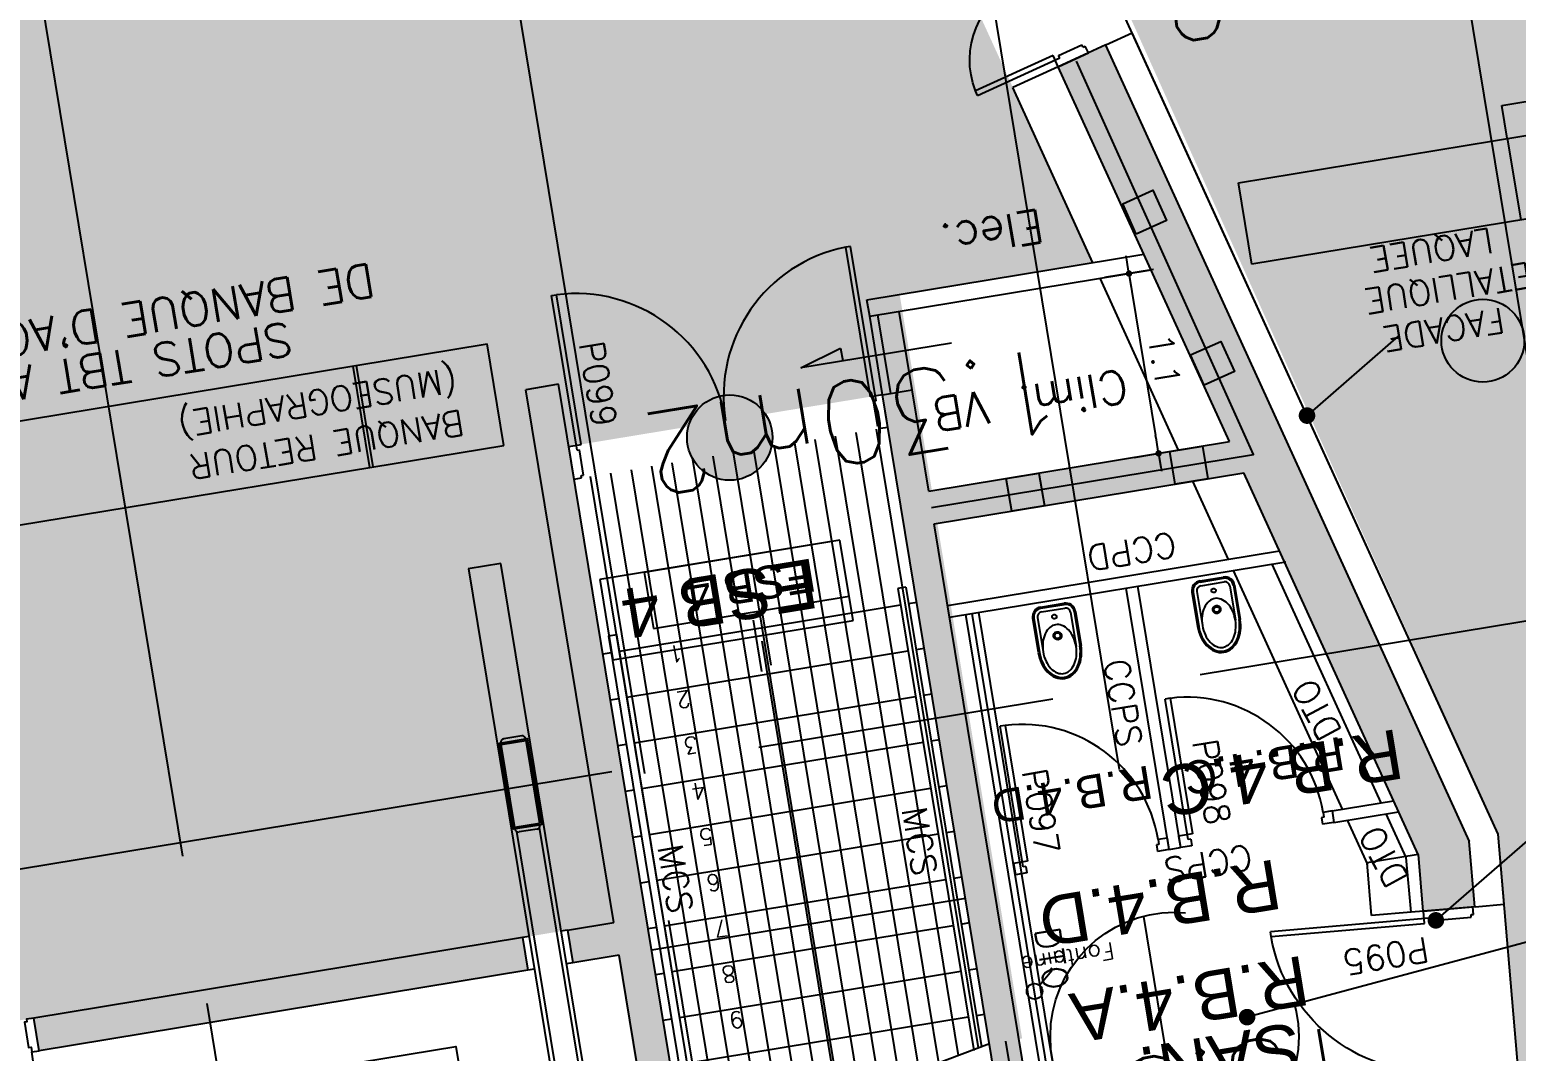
# Model space of a CAD drawing. Header units: millimetres. Extents: x 33240 to 33395, y 51607 to 51720.
# Drawn here: x 33351.45 to 33360.43, y 51685.7 to 51691.87 of the extents above; entities that cross this region are included whole.
import ezdxf
from ezdxf.enums import TextEntityAlignment as Align

# ---------------------------------------------------------------- set-up
doc = ezdxf.new("R2010")
doc.units = ezdxf.units.MM
doc.header["$LTSCALE"] = 0.3
doc.header["$MEASUREMENT"] = 0
doc.header["$PDMODE"] = 34
doc.header["$PDSIZE"] = 0.3
for name, pattern in [('ACAD_ISO02W100', [15, 12, -3]), ('ACAD_ISO04W100', [30, 24, -3, 0, -3]), ('ACAD_ISO08W100', [36, 24, -3, 6, -3])]:
    doc.linetypes.add(name, pattern=pattern)
doc.layers.get('0').update_dxf_attribs({"linetype": 'CONTINUOUS'})
doc.layers.get('DEFPOINTS').update_dxf_attribs({"linetype": 'CONTINUOUS'})
for name, color, linetype in [('00-TRAMES-BAT', 7, 'ACAD_ISO08W100'), ('01-TREMIE-ESCAL-ASC', 4, 'CONTINUOUS'), ('02-MURS-PORTEUR', 1, 'CONTINUOUS'), ('04-CLOISONS', 2, 'CONTINUOUS'), ('04-PLAFOND-LIMITE', 231, 'CONTINUOUS'), ('05-MEN-INT', 4, 'CONTINUOUS'), ('05-MEN-INT-NUM', 62, 'CONTINUOUS'), ('07-REVT-BARDAGE', 213, 'CONTINUOUS'), ('07-REVT-SOL', 8, 'CONTINUOUS'), ('08-EQUI-HANDI', 151, 'CONTINUOUS'), ('08-EQUI-MEUBLE', 8, 'CONTINUOUS'), ('08-EQUI-MEUBLE-PROJ-01', 11, 'CONTINUOUS'), ('08-EQUI-SANITAIRE', 121, 'CONTINUOUS'), ('08-EQUI-TECHNIQUE', 117, 'CONTINUOUS'), ('09-COT-INT', 7, 'CONTINUOUS'), ('10-ANN-NOMENCLATURE', 3, 'CONTINUOUS'), ('10-ANN-NOMPIECE', 3, 'CONTINUOUS'), ('10-ANN-NOMPIECE-CODE', 171, 'CONTINUOUS'), ('10-ANN-SURF', 62, 'CONTINUOUS'), ('10-ANN-TEXTE', 3, 'CONTINUOUS'), ('11-RES-ELECTRICITE', 71, 'CONTINUOUS'), ('11-RES-EPO', 163, 'CONTINUOUS'), ('11-RES-ISOL-FEU', 2, 'CONTINUOUS'), ('11-RES-VMC', 111, 'CONTINUOUS'), ('14-HACH-MURS', 253, 'CONTINUOUS')]:
    doc.layers.add(name, color=color, linetype=linetype)
doc.styles.add('ANN', font='romans.shx')
doc.styles.add('COT', font='romans.shx')
doc.styles.add('NDP', font='ARIAL.TTF')
doc.styles.add('ROMANS', font='romans.shx', dxfattribs={"height": 0.2})
doc.styles.add('SURF', font='romans.shx', dxfattribs={"height": 0.5})
doc.dimstyles.new('COTEXT', dxfattribs={"dimtxt": 0.15, "dimasz": 0.11, "dimexe": 0, "dimexo": 0, "dimgap": 0.05, "dimtad": 1, "dimdec": 3, "dimdsep": 46, "dimtxsty": 'COT', "dimblk1": 'COTBLOC', "dimblk2": 'COTBLOC', "dimsah": 1, "dimcen": -0.1, "dimse1": 1, "dimse2": 1, "dimadec": 0, "dimazin": 0, "dimtfac": 1, "dimtdec": 3, "dimtmove": 2, "dimatfit": 3, "dimldrblk": 'COTBLOC', "dimfxl": 1, "dimtolj": 1, "dimarcsym": 0})

# ---------------------------------------------------------------- blocks, each defined once
blk = doc.blocks.new('MTP9')
for p, q in [((0.075, 0.93), (0.045, 0.93)), ((0.045, -0.03), (0.045, 0.93)), ((0.075, 0.93), (0.075, 0)), ((0, 0), (0, -0.3)), ((0.075, 0), (0, 0)), ((0.06, -0.03), (0.045, -0.03)), ((0.06, -0.03), (0.06, -0.285)), ((0.975, -0.03), (0.96, -0.03)), ((0.96, -0.03), (0.96, -0.285)), ((0.975, 0), (0.975, -0.03)), ((1.02, 0), (0.975, 0)), ((1.02, 0), (1.02, -0.3)), ((0.045, -0.3), (0, -0.3)), ((0.045, -0.285), (0.045, -0.3)), ((0.06, -0.285), (0.045, -0.285)), ((0.975, -0.285), (0.96, -0.285)), ((0.975, -0.285), (0.975, -0.3)), ((1.02, -0.3), (0.975, -0.3))]:
    blk.add_line(p, q)
for centre, radius, start, end in [((-0.0149, -0.0575), 0.9916, 3.32371, 84.79791), ((0.175, 0), 0.83, 0, 0)]:
    blk.add_arc(centre, radius, start, end)
blk = doc.blocks.new('MVP18')
for p, q in [((0.045, -0.03), (0.045, 0.915)), ((0.045, 0.915), (0.075, 0.915)), ((0.075, 0), (0.075, 0.915)), ((1.845, 0), (1.845, 0.915)), ((1.875, 0.915), (1.845, 0.915)), ((1.875, -0.03), (1.875, 0.915)), ((0, 0), (0.075, 0)), ((0, -0.2), (0, 0)), ((1.92, 0), (1.845, 0)), ((1.92, -0.2), (1.92, 0)), ((0.045, -0.03), (0.06, -0.03)), ((0.06, -0.185), (0.06, -0.03)), ((1.86, -0.185), (1.86, -0.03)), ((1.875, -0.03), (1.86, -0.03)), ((0, -0.2), (0.045, -0.2)), ((0.045, -0.185), (0.06, -0.185)), ((0.045, -0.2), (0.045, -0.185)), ((1.875, -0.185), (1.86, -0.185)), ((1.875, -0.2), (1.875, -0.185)), ((1.92, -0.2), (1.875, -0.2))]:
    blk.add_line(p, q)
for centre, radius, start, end in [((0.045, 0), 0.915, 0, 88.12212), ((1.875, 0), 0.9155, 91.87788, 180)]:
    blk.add_arc(centre, radius, start, end)
blk = doc.blocks.new('7SP8')
for p, q in [((0.085, 0.83), (0.055, 0.83)), ((0.055, -0.03), (0.055, 0.83)), ((0.085, 0.83), (0.085, 0)), ((0, 0), (0, -0.07)), ((0.085, 0), (0, 0)), ((0.885, 0), (0.885, -0.03)), ((0.94, 0), (0.885, 0)), ((0.94, 0), (0.94, -0.07)), ((0.07, -0.07), (0, -0.07)), ((0.07, -0.03), (0.055, -0.03)), ((0.07, -0.03), (0.07, -0.07)), ((0.885, -0.03), (0.87, -0.03)), ((0.87, -0.03), (0.87, -0.07)), ((0.94, -0.07), (0.87, -0.07))]:
    blk.add_line(p, q)
for centre, end in [((0.085, 0), 0), ((0.055, 0), 87.92862)]:
    blk.add_arc(centre, 0.83, 0, end)
blk = doc.blocks.new('MVP11')
blk.add_line((-0.075, 1.0996), (-0.075, 0))
for points in [[(-0.045, 0), (0, 0), (0, -0.2), (-0.045, -0.2), (-0.045, -0.185), (-0.06, -0.185), (-0.06, -0.03), (-0.045, -0.03), (-0.045, 1.1)], [(-1.145, 0), (-1.19, 0), (-1.19, -0.2), (-1.145, -0.2), (-1.145, -0.185), (-1.13, -0.185), (-1.13, -0.03), (-1.145, -0.03), (-1.145, 0)], [(-0.075, 0), (-0.045, 0)]]:
    blk.add_lwpolyline(points)
for centre, radius, start in [((-0.045, 0), 1.1, 90), ((-0.345, 0), 0.83, 180)]:
    blk.add_arc(centre, radius, start, 180)
blk = doc.blocks.new('SMP2')
blk.add_lwpolyline([(-1.315, 0), (0, 0), (0, -0.77), (-1.315, -0.77)], close=True)
at = {"style": 'ROMANS'}
for tag, p in [('SOLS', (-0.6457, -0.1475)), ('PAROIS', (-0.6429, -0.3769)), ('FAUX-PLAFONDS', (-0.6457, -0.6095))]:
    blk.add_attdef(tag, text='', height=0.15, dxfattribs=at).set_placement(p, align=Align.MIDDLE)
blk = doc.blocks.new('MVP95')
for p, q in [((0.045, -0.03), (0.045, 0.915)), ((0.075, 0.915), (0.045, 0.915)), ((0.075, 0), (0.075, 0.915)), ((1.475, 0.515), (1.445, 0.515)), ((1.445, 0), (1.445, 0.515)), ((1.475, 0.515), (1.475, -0.03)), ((0, -0.2), (0, 0)), ((0.075, 0), (0, 0)), ((0.06, -0.03), (0.045, -0.03)), ((0.06, -0.185), (0.06, -0.03)), ((1.52, 0), (1.445, 0)), ((1.46, -0.03), (1.46, -0.185)), ((1.475, -0.03), (1.46, -0.03)), ((1.52, 0), (1.52, -0.2)), ((0.045, -0.2), (0, -0.2)), ((0.045, -0.2), (0.045, -0.185)), ((0.06, -0.185), (0.045, -0.185)), ((1.475, -0.185), (1.46, -0.185)), ((1.475, -0.185), (1.475, -0.2)), ((1.52, -0.2), (1.475, -0.2))]:
    blk.add_line(p, q)
for centre, radius, start, end in [((0.045, 0.0005), 0.915, 359.9692, 88.12117), ((1.475, 0.0009), 0.515, 93.33951, 180.09729)]:
    blk.add_arc(centre, radius, start, end)
blk = doc.blocks.new('COTBLOC')
for p, q in [((0, -1.3608), (0, 1.3608)), ((-0.76, 0), (-0.99, 0)), ((0, 0), (-0.76, 0)), ((0, 0), (0.76, 0)), ((0.76, 0), (0.99, 0))]:
    blk.add_line(p, q)
at = {"const_width": 0.15}
blk.add_lwpolyline([(-0.1, 0, 1), (0.1, 0, 1)], format="xyb", close=True, dxfattribs=at)
blk = doc.blocks.new('*D167')
at = {"layer": '09-COT-INT', "color": 0, "lineweight": -2}
blk.add_line((33358.11, 51690.2848), (33358.253, 51689.4165), dxfattribs=at)
at = {"layer": 'DEFPOINTS', "color": 0}
for p in [(33358.0592, 51690.3879), (33358.238, 51689.3025), (33358.2708, 51689.3079)]:
    blk.add_point(p, dxfattribs=at)
at = {"layer": '09-COT-INT', "color": 0, "lineweight": -2, "xscale": 0.11, "yscale": 0.11, "zscale": 0.11}
for p, rotation in [((33358.0921, 51690.3933), 99.35057366828106), ((33358.2708, 51689.3079), 279.350573668281)]:
    blk.add_blockref('COTBLOC', p, dxfattribs=dict(at, rotation=rotation))
at = {"layer": '09-COT-INT', "color": 0, "insert": (33358.3048, 51689.8709), "char_height": 0.15, "attachment_point": 5, "rotation": 279.35057, "style": 'COT'}
blk.add_mtext('\\A1;1.1', dxfattribs=at)
blk = doc.blocks.new('PF1-2H')
blk.add_hatch(color=256).paths.add_polyline_path([(-0.001288, 0, 1), (0.001288, 0, 1)])
blk.add_circle((0, 0), 0.001288)
blk = doc.blocks.new('CARRE2')
blk.add_hatch(color=256).paths.add_polyline_path([(-0.1, 0.1), (0.1, 0.1), (0.1, -0.1), (-0.1, -0.1)])
blk.add_lwpolyline([(-0.1, 0.1), (0.1, 0.1), (0.1, -0.1), (-0.1, -0.1)], close=True)

msp = doc.modelspace()

# ---------------------------------------------------------------- hatches: boundary and pattern name
at = {"layer": '07-REVT-SOL'}
h = msp.add_hatch(dxfattribs=at)
h.set_pattern_fill('CROSS', color=30, style=0)
h.set_pattern_definition([(189.35057367, (57785.36794, 108093.90987), (-0.2060594638, -0.2872968802), [0.125, -0.375]), (279.35057367, (57785.29612, 108093.96139), (0.2872968802, -0.2060594638), [0.125, -0.375])])
h.paths.add_polyline_path([(33373.5041, 51706.5014), (33356.8286, 51703.7556), (33357.7587, 51698.1074), (33356.4632, 51695.5713), (33360.3269, 51686.9977), (33360.6614, 51682.961), (33370.5977, 51684.5971), (33369.7218, 51689.9165), (33374.8132, 51690.7549), (33375.0732, 51689.1762), (33376.323, 51689.382)])
h = msp.add_hatch(dxfattribs=at)
h.set_pattern_fill('CROSS', color=30, style=0)
h.set_pattern_definition([(189.35057367, (57785.36794, 108093.83487), (-0.2060594638, -0.2872968802), [0.125, -0.375]), (279.35057367, (57785.29612, 108093.88639), (0.2872968802, -0.2060594638), [0.125, -0.375])])
h.paths.add_polyline_path([(33356.6042, 51689.6618), (33356.51, 51690.2341), (33357.8741, 51690.4587), (33355.8857, 51694.81), (33355.8546, 51694.7522), (33355.6768, 51694.7514), (33355.676, 51694.9274), (33352.1472, 51694.9081), (33348.9094, 51694.604), (33347.0318, 51694.2893), (33345.3498, 51694.0074), (33343.5722, 51693.5493), (33341.707, 51693.0697), (33338.6344, 51692.0226), (33335.196, 51690.5185), (33335.1462, 51690.4652), (33334.2416, 51687.9673), (33334.2793, 51687.9537), (33334.1791, 51687.6816), (33333.3075, 51685.2862), (33333.2056, 51685.0038), (33333.1649, 51684.9971), (33332.2932, 51682.605), (33332.6935, 51682.671), (33332.7502, 51682.3265), (33332.4199, 51682.2722), (33332.4599, 51682.2788), (33334.3734, 51680.6351), (33336.1035, 51679.1695), (33338.0364, 51677.546), (33338.1527, 51677.6901), (33338.5054, 51677.5682), (33338.9857, 51677.6217), (33338.2448, 51682.1209), (33343.8811, 51683.0489), (33344.0163, 51682.2278), (33349.7392, 51683.1702), (33349.3477, 51685.5482), (33354.9803, 51686.4757), (33354.4506, 51689.6923), (33354.648, 51689.7248), (33354.7097, 51689.3499), (33356.6042, 51689.6618)])
h = msp.add_hatch(dxfattribs=at)
h.set_pattern_fill('ANSI31', color=83, angle=45, style=0)
h.set_pattern_definition([(279.35057367, (57785.36794, 108093.83487), (0.123339086, 0.02030935411), [])])
h.paths.add_polyline_path([(33357.2494, 51685.7436), (33355.4173, 51685.0527), (33354.7422, 51689.1525), (33356.6367, 51689.4645)])
at = {"layer": '14-HACH-MURS', "ltscale": 10}
h = msp.add_hatch(color=256, dxfattribs=at)
h.paths.add_polyline_path([(33357.4265, 51679.8373), (33360.6892, 51680.5818), (33360.2665, 51685.5541), (33359.9534, 51685.5274), (33360.2079, 51682.5343), (33358.0196, 51682.174), (33356.915, 51688.882), (33358.7854, 51689.19), (33359.8379, 51686.8866), (33359.867, 51686.5438), (33360.1801, 51686.5704), (33360.1466, 51686.965), (33357.9498, 51691.7723), (33357.6649, 51691.6421), (33358.6992, 51689.3785), (33356.8825, 51689.0793), (33356.7818, 51689.6911), (33356.6042, 51689.6618), (33358.1421, 51680.3219), (33357.3562, 51680.1426), (33357.3567, 51680.1404)])
h.paths.add_polyline_path([(33358.3179, 51680.362), (33358.0521, 51681.9766), (33360.2249, 51682.3344), (33360.3531, 51680.8264), (33360.3531, 51680.8264)], flags=16)
h = msp.add_hatch(color=256, dxfattribs=at)
h.paths.add_polyline_path([(33347.8372, 51677.9433), (33347.8026, 51678.2541), (33346.2014, 51678.0759), (33346.1264, 51678.5316), (33345.9291, 51678.4991), (33346.0024, 51678.0538), (33338.2991, 51677.1965), (33338.0202, 51676.851)])
h.paths.add_polyline_path([(33350.3048, 51685.7058), (33349.3477, 51685.5482), (33350.0999, 51680.9797), (33344.377, 51680.0373), (33344.0163, 51682.2278), (33343.819, 51682.1953), (33344.1797, 51680.0048), (33338.8394, 51679.1255), (33338.8719, 51678.9282), (33345.674, 51680.0482), (33345.6902, 51679.9495), (33345.8876, 51679.982), (33345.8713, 51680.0807), (33350.1324, 51680.7824), (33350.1487, 51680.6837), (33350.3658, 51680.7194), (33350.3495, 51680.8181), (33353.1976, 51681.2871), (33353.5298, 51679.2695), (33350.7104, 51678.6262), (33350.5315, 51679.713), (33350.3243, 51679.6789), (33350.4956, 51678.5771), (33350.296, 51678.5316), (33349.3133, 51678.4222), (33349.3478, 51678.1114), (33350.3531, 51678.2233), (33354.8163, 51679.2417), (33354.7466, 51679.5471), (33353.7252, 51679.3141), (33353.395, 51681.3196), (33355.765, 51681.7098), (33356.0714, 51679.8494), (33355.7411, 51679.774), (33355.8107, 51679.4686), (33356.4317, 51679.6103), (33356.3615, 51679.9156), (33356.2667, 51679.894), (33355.9299, 51681.9397), (33352.8825, 51681.4379), (33352.473, 51683.9244), (33351.6343, 51683.7863), (33351.6668, 51683.5889), (33352.3082, 51683.6946), (33352.6851, 51681.4054), (33350.2973, 51681.0122), (33349.9203, 51683.3014), (33350.5814, 51683.4102), (33350.5489, 51683.6076), (33349.8878, 51683.4987), (33349.5775, 51685.3833), (33350.3373, 51685.5084)])
h.paths.add_polyline_path([(33351.5115, 51685.7018), (33354.4627, 51686.1877), (33354.4302, 51686.3851), (33351.479, 51685.8991)])
h.paths.add_polyline_path([(33354.9803, 51686.4757), (33354.7015, 51686.4298), (33354.734, 51686.2324), (33355.0128, 51686.2783), (33355.5181, 51683.2096), (33355.7154, 51683.2421), (33354.648, 51689.7248), (33354.4506, 51689.6923)])

# ---------------------------------------------------------------- linework, layer by layer
at = {"layer": '00-TRAMES-BAT'}
for p, q in [((33366.0953, 51655.8908), (33357.3404, 51709.0592)), ((33363.2996, 51655.4305), (33354.5447, 51708.5989)), ((33360.4322, 51655.4057), (33351.749, 51708.1385)), ((33357.643, 51654.9059), (33348.9533, 51707.6782)), ((33376.282, 51690.8954), (33271.126, 51673.5801))]:
    msp.add_line(p, q, dxfattribs=at)
at = {"layer": '01-TREMIE-ESCAL-ASC'}
for p, q in [((33356.7449, 51688.4993), (33356.6956, 51688.4911)), ((33356.6956, 51688.4911), (33357.1546, 51685.7036)), ((33356.7449, 51688.4993), (33357.2017, 51685.7256)), ((33355.0147, 51688.113), (33356.7119, 51688.3925)), ((33356.7612, 51688.4006), (33356.8105, 51688.4087)), ((33354.916, 51688.0968), (33354.9654, 51688.1049)), ((33355.0602, 51687.8367), (33356.7574, 51688.1162)), ((33356.8067, 51688.1243), (33356.856, 51688.1324)), ((33355.1057, 51687.5604), (33356.8028, 51687.8399)), ((33356.8522, 51687.848), (33356.9015, 51687.8561)), ((33354.9615, 51687.8205), (33355.0109, 51687.8286)), ((33355.1512, 51687.2842), (33356.8483, 51687.5636)), ((33356.8977, 51687.5717), (33356.947, 51687.5799)), ((33355.007, 51687.5442), (33355.0564, 51687.5523)), ((33356.9432, 51687.2955), (33356.9925, 51687.3036)), ((33355.0525, 51687.2679), (33355.1019, 51687.276)), ((33355.1967, 51687.0079), (33356.8938, 51687.2873)), ((33356.9887, 51687.0192), (33357.038, 51687.0273)), ((33355.098, 51686.9916), (33355.1473, 51686.9998)), ((33355.2422, 51686.7316), (33356.9393, 51687.0111)), ((33355.1435, 51686.7154), (33355.1928, 51686.7235)), ((33355.2877, 51686.4553), (33356.9848, 51686.7348)), ((33357.0342, 51686.7429), (33357.0835, 51686.751)), ((33355.189, 51686.4391), (33355.2383, 51686.4472)), ((33355.3332, 51686.179), (33357.0303, 51686.4585)), ((33357.0796, 51686.4666), (33357.129, 51686.4748)), ((33355.2345, 51686.1628), (33355.2838, 51686.1709)), ((33355.3787, 51685.9028), (33357.0758, 51686.1822)), ((33357.1251, 51686.1903), (33357.1745, 51686.1985)), ((33355.28, 51685.8865), (33355.3293, 51685.8946)), ((33355.4242, 51685.6265), (33357.1213, 51685.9059)), ((33357.1706, 51685.9141), (33357.22, 51685.9222))]:
    msp.add_line(p, q, dxfattribs=at)
at = {"layer": '01-TREMIE-ESCAL-ASC', "linetype": 'ACAD_ISO04W100'}
for p, q in [((33355.8758, 51687.9918), (33355.825, 51688.3008)), ((33357.0461, 51681.0695), (33355.8564, 51688.2948)), ((33355.9306, 51688.0287), (33355.8785, 51688.3449)), ((33357.2494, 51685.7436), (33355.4173, 51685.0527))]:
    msp.add_line(p, q, dxfattribs=at)
at = {"layer": '01-TREMIE-ESCAL-ASC'}
msp.add_lwpolyline([(33355.5127, 51685.0887), (33354.9985, 51688.2117), (33354.9491, 51688.2036), (33355.465, 51685.0707)], dxfattribs=at)
at = {"layer": '02-MURS-PORTEUR'}
for p, q in [((33357.9521, 51691.7733), (33357.6649, 51691.6421)), ((33357.9498, 51691.7723), (33360.1466, 51686.9651)), ((33358.6992, 51689.3785), (33357.6649, 51691.6421)), ((33354.648, 51689.7248), (33354.4506, 51689.6923)), ((33355.7154, 51683.2421), (33354.648, 51689.7248)), ((33354.9803, 51686.4757), (33354.4506, 51689.6923)), ((33356.6042, 51689.6618), (33356.7818, 51689.6911)), ((33358.1421, 51680.3219), (33356.6042, 51689.6618)), ((33356.8825, 51689.0793), (33356.7818, 51689.6911)), ((33356.8825, 51689.0793), (33358.6992, 51689.3785)), ((33356.915, 51688.882), (33358.7854, 51689.19)), ((33359.8379, 51686.8866), (33358.7854, 51689.19)), ((33358.0196, 51682.174), (33356.915, 51688.882)), ((33360.1801, 51686.5704), (33360.1466, 51686.9651)), ((33359.8379, 51686.8866), (33359.867, 51686.5438)), ((33360.1832, 51686.5706), (33359.87, 51686.544)), ((33354.7015, 51686.4298), (33354.9803, 51686.4757)), ((33354.7015, 51686.4298), (33354.734, 51686.2324)), ((33354.4302, 51686.3851), (33351.479, 51685.8991)), ((33354.4302, 51686.3851), (33354.4627, 51686.1877)), ((33355.0128, 51686.2783), (33354.734, 51686.2324)), ((33355.5181, 51683.2096), (33355.0128, 51686.2783)), ((33354.4627, 51686.1877), (33351.5115, 51685.7018)), ((33351.5115, 51685.7018), (33351.479, 51685.8991)), ((33351.5115, 51685.7018), (33351.479, 51685.8991))]:
    msp.add_line(p, q, dxfattribs=at)
at = {"layer": '02-MURS-PORTEUR', "color": 4}
for p, q in [((33357.6649, 51691.6421), (33357.3906, 51691.5167)), ((33357.8741, 51690.4587), (33357.3906, 51691.5167)), ((33358.3909, 51689.3277), (33357.9171, 51690.3645)), ((33356.7818, 51689.6911), (33356.7038, 51690.1647)), ((33358.6924, 51688.6679), (33358.4771, 51689.1392)), ((33359.3816, 51687.1598), (33358.723, 51688.601)), ((33359.5345, 51686.8252), (33359.4117, 51687.0939)), ((33359.8379, 51686.8866), (33359.5296, 51686.8359)), ((33359.5567, 51686.5174), (33359.5296, 51686.8359)), ((33359.7963, 51686.5378), (33359.5567, 51686.5174)), ((33354.7015, 51686.4298), (33354.6621, 51686.4233)), ((33354.4697, 51686.3916), (33354.4302, 51686.3851)), ((33354.734, 51686.2324), (33354.6946, 51686.2259)), ((33354.5022, 51686.1942), (33354.4627, 51686.1877))]:
    msp.add_line(p, q, dxfattribs=at)
at = {"layer": '04-CLOISONS'}
for p, q in [((33356.51, 51690.2341), (33358.1824, 51690.5095)), ((33356.5262, 51690.1355), (33358.2255, 51690.4153)), ((33356.5262, 51690.1355), (33356.51, 51690.2341)), ((33356.9963, 51688.3886), (33359.0007, 51688.7187)), ((33357.0078, 51688.3186), (33359.0391, 51688.653)), ((33359.6142, 51687.1981), (33358.9557, 51688.6393)), ((33358.0734, 51688.494), (33358.3332, 51686.9163)), ((33358.1425, 51688.5054), (33358.4023, 51686.9277)), ((33358.0256, 51682.7527), (33357.1065, 51688.3348)), ((33358.0651, 51682.7592), (33357.1459, 51688.3413)), ((33359.3184, 51687.1495), (33359.6898, 51687.2106)), ((33359.3184, 51687.1495), (33359.3298, 51687.0804)), ((33359.3298, 51687.0804), (33359.72, 51687.1446)), ((33359.7654, 51686.8673), (33359.6444, 51687.1322)), ((33358.3332, 51686.9163), (33358.4023, 51686.9277)), ((33359.7963, 51686.5378), (33359.7654, 51686.8673)), ((33359.8701, 51686.5436), (33359.7963, 51686.5378))]:
    msp.add_line(p, q, dxfattribs=at)
at = {"layer": '04-CLOISONS', "color": 4}
msp.add_line((33358.1046, 51682.7657), (33357.1854, 51688.3478), dxfattribs=at)
at = {"layer": '04-PLAFOND-LIMITE', "linetype": 'ACAD_ISO02W100'}
msp.add_line((33355.2101, 51686.3108), (33357.1046, 51686.6228), dxfattribs=at)
at = {"layer": '05-MEN-INT'}
for p, q in [((33356.6042, 51689.6618), (33356.5262, 51690.1355)), ((33356.6535, 51689.67), (33356.5755, 51690.1436))]:
    msp.add_line(p, q, dxfattribs=at)
at = {"layer": '07-REVT-BARDAGE'}
for p, q in [((33357.9521, 51691.7733), (33358.1113, 51691.8461)), ((33360.3215, 51687.0096), (33358.1113, 51691.8461)), ((33360.3575, 51686.5855), (33360.3215, 51687.0096)), ((33360.1832, 51686.5706), (33360.3575, 51686.5855))]:
    msp.add_line(p, q, dxfattribs=at)
at = {"layer": '08-EQUI-HANDI', "linetype": 'ACAD_ISO02W100'}
msp.add_circle((33358.3671, 51685.7877), 0.75, dxfattribs=at)
at = {"layer": '08-EQUI-MEUBLE'}
for p, q in [((33348.7775, 51689.0726), (33354.2162, 51689.9682)), ((33354.317, 51689.3562), (33354.2162, 51689.9682)), ((33353.5079, 51689.2229), (33353.4071, 51689.835)), ((33353.5276, 51689.2262), (33353.4268, 51689.8382)), ((33349.3716, 51688.5418), (33354.317, 51689.3562))]:
    msp.add_line(p, q, dxfattribs=at)
at = {"layer": '08-EQUI-MEUBLE-PROJ-01', "ltscale": 0.8}
for p, q in [((33360.3429, 51691.4073), (33361.1321, 51691.538)), ((33358.7535, 51690.9413), (33361.3046, 51691.3614)), ((33360.3756, 51691.21), (33360.3429, 51691.4073)), ((33360.3756, 51691.21), (33360.4573, 51690.7167)), ((33358.8343, 51690.4503), (33358.7535, 51690.9413)), ((33361.3855, 51690.8704), (33358.8343, 51690.4503))]:
    msp.add_line(p, q, dxfattribs=at)
msp.add_circle((33360.2287, 51689.9881), 0.25, dxfattribs=at)
at = {"layer": '08-EQUI-SANITAIRE'}
for p, q in [((33358.5212, 51688.5384), (33358.6613, 51688.5614)), ((33358.5224, 51688.531), (33358.6626, 51688.5541)), ((33358.4719, 51688.4696), (33358.5059, 51688.2631)), ((33358.4792, 51688.4708), (33358.5133, 51688.2643)), ((33358.5014, 51688.4745), (33358.5354, 51688.2679)), ((33358.526, 51688.5089), (33358.6662, 51688.5319)), ((33358.7006, 51688.5073), (33358.7346, 51688.3007)), ((33358.7227, 51688.5109), (33358.7567, 51688.3044)), ((33358.7301, 51688.5121), (33358.7641, 51688.3056)), ((33357.5595, 51688.38), (33357.6997, 51688.4031)), ((33357.5607, 51688.3726), (33357.7009, 51688.3957)), ((33357.5643, 51688.3505), (33357.7045, 51688.3736)), ((33357.5102, 51688.3113), (33357.5442, 51688.1047)), ((33357.5176, 51688.3125), (33357.5516, 51688.1059)), ((33357.5397, 51688.3161), (33357.5737, 51688.1096)), ((33357.7389, 51688.3489), (33357.7729, 51688.1424)), ((33357.761, 51688.3526), (33357.795, 51688.146)), ((33357.7684, 51688.3538), (33357.8024, 51688.1472))]:
    msp.add_line(p, q, dxfattribs=at)
for centre, major_axis, start_param, end_param in [((33358.6711, 51688.5024), (-0.0423, 0.0423), 4.090189, 5.660985), ((33358.6711, 51688.5024), (-0.037, 0.037), 4.090189, 5.660985), ((33358.5309, 51688.4793), (-0.0423, 0.0423), -0.6222, 0.948596), ((33358.5309, 51688.4793), (0.037, 0.037), 0.948596, 2.519393), ((33358.5309, 51688.4793), (-0.0211, 0.0211), -0.6222, 0.948596), ((33358.6028, 51688.4798), (-0.00925, 0.00925), 0.9485964608565829, 7.23178176803617), ((33358.6711, 51688.5024), (0.0211, 0.0211), 5.660985, 7.231782), ((33357.5692, 51688.321), (-0.0423, 0.0423), -0.6222, 0.948596), ((33357.5692, 51688.321), (0.037, 0.037), 0.948596, 2.519393), ((33357.7094, 51688.3441), (-0.0423, 0.0423), 4.090189, 5.660985), ((33357.7094, 51688.3441), (-0.037, 0.037), 4.090189, 5.660985), ((33357.7094, 51688.3441), (0.0211, 0.0211), 5.660985, 7.231782), ((33358.6923, 51688.3105), (-0.1128, 0.1128), 0.354847, 0.675964), ((33358.6514, 51688.3293), (0.081, 0.081), 1.498992, 1.925643), ((33358.622, 51688.3633), (-0.0491, 0.0491), -0.6222, -0.071804), ((33358.6216, 51688.3655), (0.0172, 0.0172), 2.519393, 8.802578), ((33358.6216, 51688.3655), (0.0119, 0.0119), 2.519393, 8.802578), ((33358.622, 51688.3633), (0.0491, 0.0491), 0.398201, 0.948596), ((33358.605, 51688.3216), (0.081, 0.081), 6.254735, 6.681386), ((33358.5723, 51688.2907), (0.1128, 0.1128), 5.933618, 6.254735), ((33357.5692, 51688.321), (-0.0211, 0.0211), -0.6222, 0.948596), ((33357.6411, 51688.3215), (-0.00925, 0.00925), 0.9485964608565829, 7.23178176803617), ((33358.7532, 51688.3038), (-0.1561, 0.1561), 0.675964, 0.948596), ((33358.5167, 51688.2648), (-0.1561, 0.1561), 4.090189, 4.362821), ((33358.5167, 51688.2648), (-0.1561, 0.1561), 3.817557, 4.090189), ((33358.5167, 51688.2648), (-0.172, 0.172), 3.817557, 4.090189), ((33358.5167, 51688.2648), (-0.1773, 0.1773), 3.817557, 4.090189), ((33357.7307, 51688.1521), (-0.1128, 0.1128), 0.354847, 0.675964), ((33357.6898, 51688.1709), (0.081, 0.081), 1.498992, 1.925643), ((33357.6603, 51688.2049), (-0.0491, 0.0491), -0.6222, -0.071804), ((33357.6599, 51688.2071), (0.0172, 0.0172), 2.519393, 8.802578), ((33357.6599, 51688.2071), (0.0119, 0.0119), 2.519393, 8.802578), ((33357.6603, 51688.2049), (0.0491, 0.0491), 0.398201, 0.948596), ((33357.6433, 51688.1633), (0.081, 0.081), 6.254735, 6.681386), ((33357.6106, 51688.1324), (0.1128, 0.1128), 5.933618, 6.254735), ((33357.5551, 51688.1065), (-0.1561, 0.1561), 4.090189, 4.362821), ((33358.7532, 51688.3038), (-0.1773, 0.1773), 0.948596, 1.221229), ((33358.7532, 51688.3038), (0.172, 0.172), 2.519393, 2.792025), ((33358.6977, 51688.2779), (-0.1339, 0.1339), 1.221229, 1.542346), ((33358.6977, 51688.2779), (0.1287, 0.1287), 2.792025, 3.113142), ((33358.7532, 51688.3038), (-0.1561, 0.1561), 0.948596, 1.221229), ((33358.6977, 51688.2779), (-0.1128, 0.1128), 1.221229, 1.542346), ((33358.6185, 51688.2394), (-0.081, 0.081), 3.069788, 3.496439), ((33358.5776, 51688.2582), (-0.1128, 0.1128), 3.496439, 3.817557), ((33358.5776, 51688.2582), (0.1287, 0.1287), 5.067236, 5.388353), ((33358.5776, 51688.2582), (-0.1339, 0.1339), 3.496439, 3.817557), ((33357.7915, 51688.1454), (-0.1773, 0.1773), 0.948596, 1.221229), ((33357.7915, 51688.1454), (0.172, 0.172), 2.519393, 2.792025), ((33357.7915, 51688.1454), (-0.1561, 0.1561), 0.675964, 0.948596), ((33357.7915, 51688.1454), (-0.1561, 0.1561), 0.948596, 1.221229), ((33357.5551, 51688.1065), (-0.1561, 0.1561), 3.817557, 4.090189), ((33357.5551, 51688.1065), (-0.172, 0.172), 3.817557, 4.090189), ((33357.5551, 51688.1065), (-0.1773, 0.1773), 3.817557, 4.090189), ((33358.665, 51688.247), (-0.1021, 0.1021), 1.542346, 1.968997), ((33358.665, 51688.247), (0.0968, 0.0968), 3.113142, 3.539793), ((33358.665, 51688.247), (0.081, 0.081), 3.113142, 3.539793), ((33358.648, 51688.2053), (-0.0703, 0.0703), 1.968997, 2.519393), ((33358.648, 51688.2053), (-0.065, 0.065), 1.968997, 2.519393), ((33358.648, 51688.2053), (-0.0491, 0.0491), 1.968997, 2.519393), ((33358.648, 51688.2053), (0.0491, 0.0491), 4.090189, 4.640585), ((33358.648, 51688.2053), (0.065, 0.065), 4.090189, 4.640585), ((33358.648, 51688.2053), (-0.0703, 0.0703), 2.519393, 3.069788), ((33358.6185, 51688.2394), (0.0968, 0.0968), 4.640585, 5.067236), ((33358.6185, 51688.2394), (-0.1021, 0.1021), 3.069788, 3.496439), ((33357.736, 51688.1196), (-0.1339, 0.1339), 1.221229, 1.542346), ((33357.736, 51688.1196), (0.1287, 0.1287), 2.792025, 3.113142), ((33357.736, 51688.1196), (-0.1128, 0.1128), 1.221229, 1.542346), ((33357.7033, 51688.0887), (0.081, 0.081), 3.113142, 3.539793), ((33357.6569, 51688.081), (-0.081, 0.081), 3.069788, 3.496439), ((33357.6569, 51688.081), (0.0968, 0.0968), 4.640585, 5.067236), ((33357.6569, 51688.081), (-0.1021, 0.1021), 3.069788, 3.496439), ((33357.616, 51688.0998), (-0.1128, 0.1128), 3.496439, 3.817557), ((33357.616, 51688.0998), (0.1287, 0.1287), 5.067236, 5.388353), ((33357.616, 51688.0998), (-0.1339, 0.1339), 3.496439, 3.817557), ((33357.7033, 51688.0887), (-0.1021, 0.1021), 1.542346, 1.968997), ((33357.7033, 51688.0887), (0.0968, 0.0968), 3.113142, 3.539793), ((33357.6863, 51688.047), (-0.0703, 0.0703), 1.968997, 2.519393), ((33357.6863, 51688.047), (-0.065, 0.065), 1.968997, 2.519393), ((33357.6863, 51688.047), (-0.0491, 0.0491), 1.968997, 2.519393), ((33357.6863, 51688.047), (0.0491, 0.0491), 4.090189, 4.640585), ((33357.6863, 51688.047), (0.065, 0.065), 4.090189, 4.640585), ((33357.6863, 51688.047), (-0.0703, 0.0703), 2.519393, 3.069788)]:
    msp.add_ellipse(centre, major_axis=major_axis, ratio=1, start_param=start_param, end_param=end_param, dxfattribs=at)
at = {"layer": '08-EQUI-TECHNIQUE'}
for p, q in [((33354.299, 51688.6438), (33354.1016, 51688.6113)), ((33354.2965, 51688.6434), (33355.1403, 51683.5189)), ((33354.1041, 51688.6117), (33354.9479, 51683.4872)), ((33354.4248, 51687.6023), (33354.3163, 51687.5845)), ((33354.312, 51687.4261), (33354.3041, 51687.4248)), ((33354.3461, 51687.1694), (33354.3041, 51687.4248)), ((33354.4876, 51687.455), (33354.4797, 51687.4537)), ((33354.5297, 51687.1996), (33354.4876, 51687.455)), ((33354.3461, 51687.1694), (33354.354, 51687.1707)), ((33354.5218, 51687.1983), (33354.5297, 51687.1996)), ((33354.3931, 51687.0256), (33354.975, 51683.4917)), ((33354.5174, 51687.0399), (33354.4089, 51687.0221)), ((33354.5313, 51687.0484), (33355.1132, 51683.5144))]:
    msp.add_line(p, q, dxfattribs=at)
for points in [[(33354.5436, 51687.066), (33354.3758, 51687.0384), (33354.2902, 51687.5584), (33354.4579, 51687.586)], [(33354.5321, 51687.0743), (33354.3841, 51687.0499), (33354.3017, 51687.5501), (33354.4497, 51687.5745)]]:
    msp.add_lwpolyline(points, close=True, dxfattribs=at)
for centre, start, end in [((33354.3198, 51687.5633), 99.35057, 189.35057), ((33354.4283, 51687.5811), 9.35057, 99.35057), ((33354.4054, 51687.0433), 189.35057, 279.35057), ((33354.514, 51687.0611), 279.35057, 9.35057)]:
    msp.add_arc(centre, 0.0215, start, end, dxfattribs=at)
at = {"layer": '10-ANN-NOMENCLATURE'}
for p, q in [((33356.3464, 51688.7842), (33354.8959, 51688.5454)), ((33356.4261, 51688.2998), (33356.3464, 51688.7842)), ((33354.8959, 51688.5454), (33354.9756, 51688.061)), ((33354.9756, 51688.061), (33356.4261, 51688.2998))]:
    msp.add_line(p, q, dxfattribs=at)
at = {"layer": '10-ANN-NOMPIECE'}
for p, q in [((33356.3464, 51688.7842), (33355.1648, 51688.5896)), ((33356.4021, 51688.4459), (33356.3464, 51688.7842)), ((33355.1648, 51688.5896), (33355.2205, 51688.2514)), ((33355.2205, 51688.2514), (33356.4021, 51688.4459))]:
    msp.add_line(p, q, dxfattribs=at)
at = {"layer": '10-ANN-TEXTE'}
for p, q in [((33359.7165, 51690.0155), (33359.167, 51689.5358)), ((33360.5882, 51687.0485), (33359.9432, 51686.4885)), ((33360.7192, 51686.4179), (33358.8052, 51685.9045))]:
    msp.add_line(p, q, dxfattribs=at)
at = {"layer": '10-ANN-TEXTE', "const_width": 0.05}
for points in [[(33359.142, 51689.5358, 1), (33359.192, 51689.5358, 1)], [(33359.92, 51686.4887, 1), (33359.97, 51686.4887, 1)], [(33358.7802, 51685.9045, 1), (33358.8302, 51685.9045, 1)]]:
    msp.add_lwpolyline(points, format="xyb", close=True, dxfattribs=at)
at = {"layer": '11-RES-EPO'}
msp.add_line((33357.6253, 51686.1835), (33357.5519, 51686.0963), dxfattribs=at)
msp.add_circle((33357.5216, 51686.0602), 0.0472, dxfattribs=at)
at = {"layer": '11-RES-ISOL-FEU'}
for points in [[(33356.8988, 51688.9806), (33358.8438, 51689.3009), (33357.776, 51691.6757)], [(33357.3785, 51680.0451), (33360.4601, 51680.7482), (33360.3153, 51682.4507), (33357.9569, 51682.0623), (33357.3481, 51685.7598)]]:
    msp.add_lwpolyline(points, dxfattribs=at)
at = {"layer": '11-RES-ISOL-FEU', "linetype": 'ACAD_ISO04W100', "const_width": 0.2}
for points in [[(33356.5035, 51690.8886), (33357.3481, 51685.7598)], [(33354.5493, 51689.7084), (33356.1999, 51679.5574)]]:
    msp.add_lwpolyline(points, dxfattribs=at)
at = {"layer": '11-RES-VMC'}
for p, q in [((33357.0194, 51689.9734), (33356.1109, 51689.8238)), ((33356.1109, 51689.8238), (33356.351, 51689.9437)), ((33356.351, 51689.9437), (33356.3638, 51689.8655))]:
    msp.add_line(p, q, dxfattribs=at)
at = {"layer": 'DEFPOINTS'}
msp.add_lwpolyline([(33370.5977, 51684.5971), (33360.9006, 51683.0003), (33360.8627, 51682.9232), (33360.6715, 51682.8917), (33360.4439, 51685.5691), (33360.3215, 51687.0096), (33356.4487, 51695.4843), (33356.4942, 51695.5051), (33357.8465, 51698.0681), (33357.8544, 51698.1174), (33356.9436, 51703.6731), (33373.4217, 51706.3865), (33376.2081, 51689.4645), (33375.0569, 51689.2748), (33374.8132, 51690.7549), (33369.7223, 51689.9166)], close=True, dxfattribs=at)

# ---------------------------------------------------------------- block references
at = {"layer": '05-MEN-INT', "xscale": -1}
for name, p, rotation in [('MVP95', (33357.0332, 51693.0246), 114.5588529660501), ('MTP9', (33359.8701, 51686.544), 94.85909953867221)]:
    msp.add_blockref(name, p, dxfattribs=dict(at, rotation=rotation))
at = {"layer": '05-MEN-INT'}
for name, p, rotation in [('MVP18', (33354.7097, 51689.3499), 9.35057366745839), ('7SP8', (33358.3909, 51686.9967), 9.350573678424224), ('7SP8', (33357.3944, 51686.8326), 9.350573667869732), ('MVP11', (33350.3373, 51685.5084), 189.350573668281)]:
    msp.add_blockref(name, p, dxfattribs=dict(at, rotation=rotation))
at = {"layer": '10-ANN-TEXTE', "rotation": 189.350573668281}
msp.add_blockref('SMP2', (33352.8548, 51684.7541), dxfattribs=at).add_auto_attribs({'SOLS': 'SRC', 'PAROIS': 'MPO', 'FAUX-PLAFONDS': 'FPFL+PPO'})
at = {"layer": '11-RES-ISOL-FEU'}
for p, rotation in [((33358.1861, 51690.7636), 114.2101723015675), ((33358.5962, 51689.8516), 114.2101723015675), ((33358.4528, 51689.2365), 9.350573665745287), ((33357.4661, 51689.0741), 9.350573665745287)]:
    msp.add_blockref('CARRE2', p, dxfattribs=dict(at, rotation=rotation))
at = {"layer": '11-RES-ISOL-FEU', "linetype": 'Continuous', "xscale": 199.9999999999998, "yscale": 200, "zscale": 200, "rotation": 189.3505736683658}
msp.add_blockref('PF1-2H', (33355.6811, 51689.403), dxfattribs=at)

# ---------------------------------------------------------------- texts
at = {"layer": '01-TREMIE-ESCAL-ASC', "color": 3, "style": 'ANN'}
for s, p in [('1', (33355.391, 51688.1547)), ('2', (33355.4365, 51687.8784)), ('3', (33355.482, 51687.6021)), ('4', (33355.5275, 51687.3258)), ('5', (33355.573, 51687.0496)), ('6', (33355.6184, 51686.7733)), ('7', (33355.6639, 51686.497)), ('8', (33355.7094, 51686.2207)), ('9', (33355.7549, 51685.9444))]:
    msp.add_text(s, height=0.1, rotation=189.35057, dxfattribs=at).set_placement(p)
at = {"layer": '05-MEN-INT-NUM', "style": 'ANN'}
for s, rotation, p in [('P099', 279.35057, (33354.7696, 51689.9722)), ('P098', 279.35057, (33358.474, 51687.5699)), ('P097', 279.35057, (33357.4439, 51687.3915)), ('P095', 189.35057, (33359.888, 51686.3897))]:
    msp.add_text(s, height=0.15, rotation=rotation, dxfattribs=at).set_placement(p)
at = {"layer": '08-EQUI-MEUBLE', "style": 'ANN'}
for s, p in [('(MUSEOGRAPHIE)', (33354.0206, 51689.8287)), ('BANQUE RETOUR', (33354.0632, 51689.57))]:
    msp.add_text(s, height=0.15, rotation=189.35057, dxfattribs=at).set_placement(p)
at = {"layer": '10-ANN-NOMENCLATURE', "style": 'NDP'}
for s, p in [('ESB 4', (33356.1798, 51688.675)), ('SAN.', (33359.1017, 51685.8756))]:
    msp.add_text(s, height=0.3, rotation=189.3506, dxfattribs=at).set_placement(p)
at = {"layer": '10-ANN-NOMENCLATURE', "color": 171, "style": 'NDP'}
for s, p in [('R.B.4.C', (33359.715, 51687.6452)), ('R.B.4.D', (33358.9783, 51686.8587)), ('R.B.4.A', (33359.146, 51686.2775))]:
    msp.add_text(s, height=0.3, rotation=189.3506, dxfattribs=at).set_placement(p)
at = {"layer": '10-ANN-NOMPIECE', "style": 'NDP'}
msp.add_text('ESB 4', height=0.2, rotation=189.3506, dxfattribs=at).set_placement((33356.1798, 51688.675))
at = {"layer": '10-ANN-NOMPIECE-CODE', "style": 'NDP'}
for s, p in [('R.B.4.C', (33359.3728, 51687.5985)), ('R.B.4.D', (33358.2142, 51687.425))]:
    msp.add_text(s, height=0.2, rotation=189.3506, dxfattribs=at).set_placement(p)
at = {"layer": '10-ANN-SURF', "style": 'SURF'}
for s, p in [('732.79m2', (33361.6146, 51692.8255)), ('1.30m2', (33357.6597, 51689.9541)), ('13.33m2', (33359.4697, 51685.87))]:
    msp.add_text(s, height=0.5, rotation=189.35057, dxfattribs=at).set_placement(p)
at = {"layer": '10-ANN-TEXTE', "style": 'ANN'}
for s, rotation, p in [('LAQUEE', 189.35057, (33360.2769, 51690.6693)), ('METALLIQUE', 189.35057, (33360.6599, 51690.4863)), ('FACADE ', 189.35057, (33360.3452, 51690.1883)), ('CCPD', 189.35057, (33358.3623, 51688.8333)), ('CCPS', 279.35057, (33357.939, 51688.0532)), ('DTO', 118.24583, (33359.3802, 51687.6279)), ('MCS', 279.35057, (33356.7191, 51687.1612)), ('DTO', 118.24583, (33359.7851, 51686.7419)), ('MCS', 279.35057, (33355.2449, 51686.9347)), ('CCPS', 189.35057, (33358.8209, 51686.9474)), ('DTO', 279.35057, (33357.5215, 51686.4339))]:
    msp.add_text(s, height=0.15, rotation=rotation, dxfattribs=at).set_placement(p)
at = {"layer": '11-RES-ELECTRICITE', "style": 'ANN'}
for s, p in [('Elec.', (33357.2492, 51690.7334)), ("DE BANQUE D'ACCUEIL RETOUR", (33351.4447, 51690.1145)), ('SPOTS TBT AU DESSUS', (33351.4884, 51689.8491))]:
    msp.add_text(s, height=0.2, rotation=189.35057, dxfattribs=at).set_placement(p, align=Align.CENTER)
at = {"layer": '11-RES-EPO', "insert": (33358.0097, 51686.259), "char_height": 0.1, "width": 0.8128, "attachment_point": 1, "rotation": 189.35057, "style": 'ANN'}
msp.add_mtext('Fontaine', dxfattribs=at)
at = {"layer": '11-RES-VMC', "style": 'ANN'}
for s, p in [('Clim.', (33357.7402, 51689.7621)), ('VB', (33357.0616, 51689.6626))]:
    msp.add_text(s, height=0.2, rotation=189.35057, dxfattribs=at).set_placement(p, align=Align.CENTER)

# ---------------------------------------------------------------- dimensions: what is measured, and where the dimension line sits
at = {"layer": '09-COT-INT'}
dim = msp.add_linear_dim(base=(33358.2708, 51689.3079), p1=(33358.0592, 51690.3879), p2=(33358.238, 51689.3025), angle=279.35057, dimstyle='COTEXT', dxfattribs=at)
dim.commit()
dim.dimension.update_dxf_attribs({"geometry": '*D167', "text_midpoint": (33358.3048, 51689.8709)})

doc.saveas('drawing.dxf')
